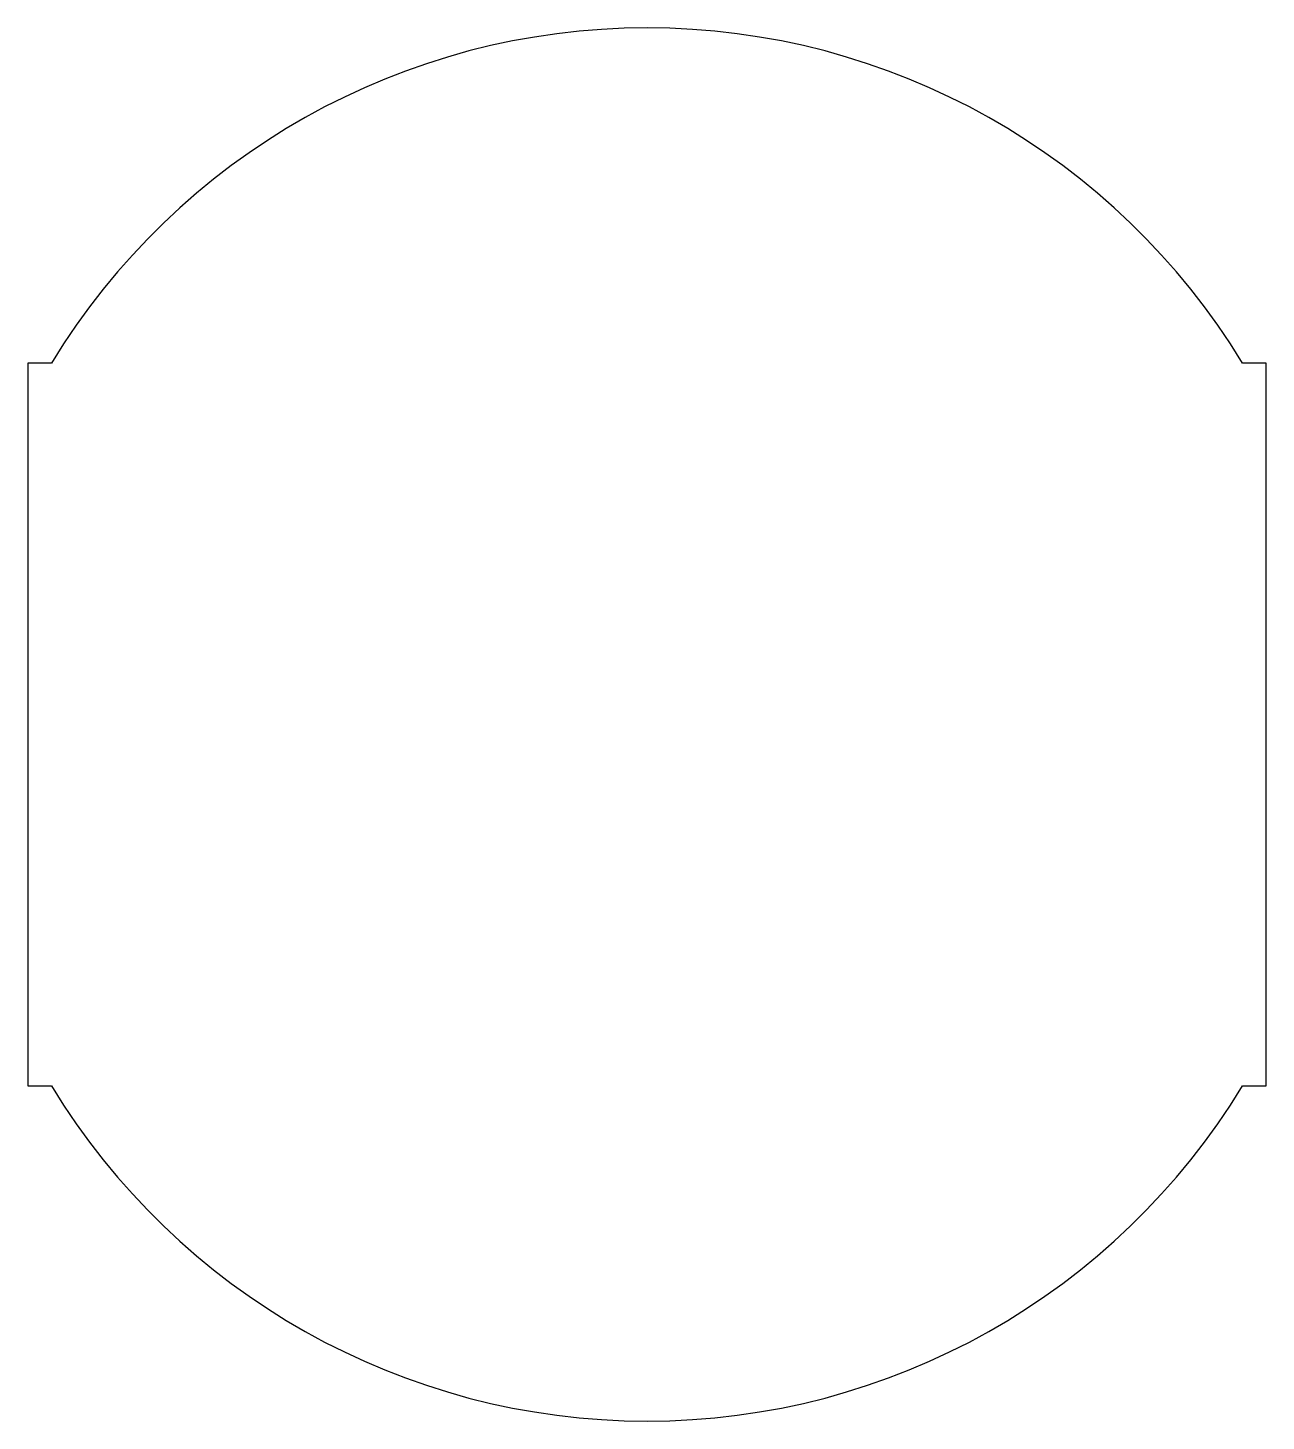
# Model space of a CAD drawing. Extents: x -12 to 12, y -13.5 to 13.5.
import ezdxf

# ---------------------------------------------------------------- set-up
doc = ezdxf.new("R2010")
doc.units = 0

msp = doc.modelspace()

# ---------------------------------------------------------------- linework, layer by layer
at = {"layer": 'VACUUM'}
msp.add_lwpolyline([(11.543396, -7), (12, -7), (12, -7), (12, 7), (12, 7), (11.543396, 7), (11.543396, 7, 0.262192), (0, 13.5, 0.262192), (-11.543396, 7), (-12, 7), (-12, 7), (-12, -7), (-12, -7), (-11.543396, -7), (-11.543396, -7, 0.262192), (0, -13.5, 0.262192)], format="xyb", close=True, dxfattribs=at)

doc.saveas('drawing.dxf')
